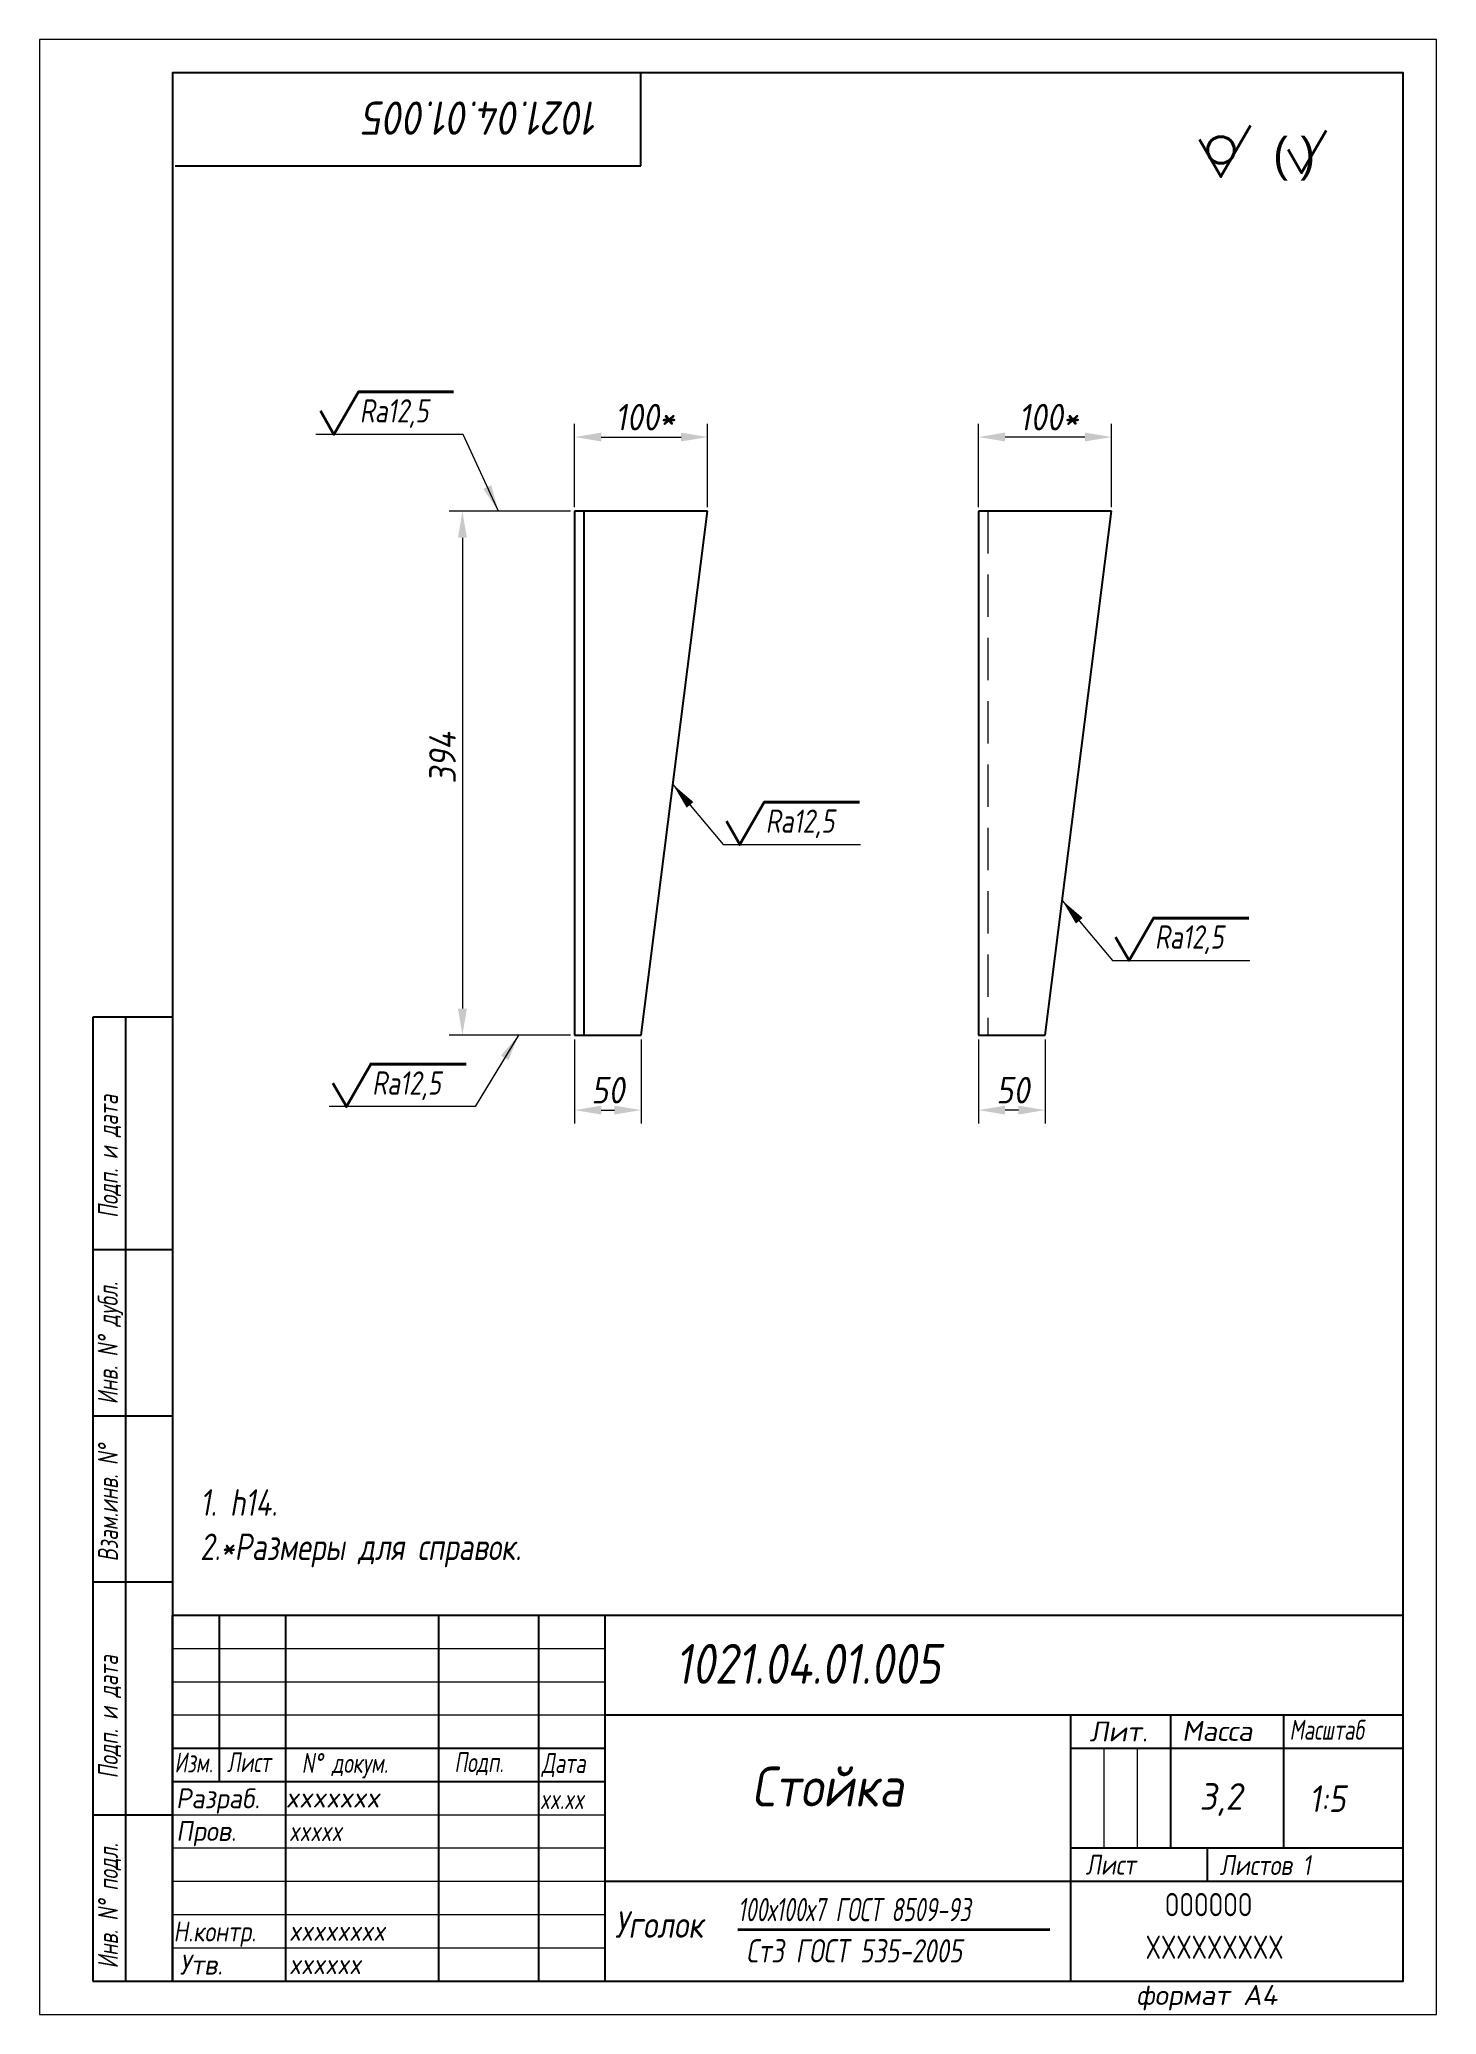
# Model space of a CAD drawing. Header units: millimetres. Extents: x 3465 to 3675, y -260 to 37.
import ezdxf

# ---------------------------------------------------------------- set-up
doc = ezdxf.new("R2010")
doc.units = ezdxf.units.MM
doc.linetypes.add('HIDDEN', pattern=[9.525, 6.35, -3.175])
for name, color, linetype, lineweight in [('Dim', 3, 'Continuous', 40), ('Hidden', 6, 'HIDDEN', 18), ('Slim', 8, 'Continuous', 18), ('Text', 2, 'Continuous', 40), ('Wide', 31, 'Continuous', 60)]:
    doc.layers.add(name, color=color, linetype=linetype, lineweight=lineweight)
doc.styles.add('курсив', font='romans.shx', dxfattribs={"oblique": 10})
doc.styles.add('курсив 0_65', font='romans.shx', dxfattribs={"width": 0.65, "oblique": 10})
doc.styles.add('курсив 0_75', font='romans.shx', dxfattribs={"width": 0.75, "oblique": 10})
doc.styles.add('курсив 0_85', font='romans.shx', dxfattribs={"width": 0.85, "oblique": 10})
doc.dimstyles.new('L.Arrow', dxfattribs={"dimtxt": 4, "dimasz": 4, "dimexe": 2, "dimexo": 0.625, "dimgap": 1, "dimtad": 1, "dimlfac": 5, "dimtxsty": 'курсив 0_85', "dimcen": 0, "dimclrd": 256, "dimclre": 256, "dimclrt": 256, "dimadec": 1, "dimazin": 0, "dimtp": 0.0165, "dimtm": 0.0075, "dimtfac": 1, "dimtmove": 0, "dimatfit": 3, "dimfxl": 1, "dimlwd": 18, "dimlwe": 18, "dimarcsym": 0})
doc.dimstyles.new('к1_5', dxfattribs={"dimtxt": 4, "dimasz": 4, "dimexe": 2, "dimexo": 0.625, "dimgap": 1, "dimtad": 1, "dimlfac": 5, "dimtxsty": 'курсив 0_85', "dimcen": 0, "dimadec": 1, "dimazin": 0, "dimtp": 0.0165, "dimtm": 0.0075, "dimtfac": 1, "dimtmove": 0, "dimatfit": 3, "dimldrblk": 'DOTSMALL', "dimfxl": 1, "dimlwd": 18, "dimlwe": 18, "dimarcsym": 0})
doc.dimstyles.new('к1_5с', dxfattribs={"dimtxt": 4, "dimasz": 4, "dimexe": 2, "dimexo": 0.625, "dimgap": 1, "dimtad": 1, "dimlfac": 5, "dimtxsty": 'курсив 0_85', "dimcen": 0, "dimadec": 0, "dimazin": 0, "dimtm": 1e-09, "dimtfac": 1, "dimtmove": 0, "dimatfit": 3, "dimldrblk": 'DOTSMALL', "dimfxl": 1, "dimlwd": 18, "dimlwe": 18, "dimarcsym": 0})

# ---------------------------------------------------------------- blocks, each defined once
blk = doc.blocks.new('*D335')
at = {"layer": 'Defpoints', "color": 0, "transparency": 16777216}
for p in [(3545.67, -112.77), (3555.67, -112.77), (3555.67, -124.03)]:
    blk.add_point(p, dxfattribs=at)
at = {"layer": 'Dim', "color": 0, "lineweight": 18, "transparency": 16777216}
for p, q in [((3545.67, -113.39), (3545.67, -126.03)), ((3555.67, -113.39), (3555.67, -126.03)), ((3549.67, -124.03), (3551.67, -124.03))]:
    blk.add_line(p, q, dxfattribs=at)
at = {"layer": 'Dim', "color": 0, "transparency": 16777216}
for points in [[(3549.67, -123.37), (3549.67, -124.7), (3545.67, -124.03)], [(3551.67, -123.37), (3551.67, -124.7), (3555.67, -124.03)]]:
    blk.add_solid(points, dxfattribs=at)
at = {"layer": 'Dim', "color": 0, "transparency": 16777216, "insert": (3550.68, -121.03), "char_height": 4, "attachment_point": 5, "style": 'курсив 0_85'}
blk.add_mtext('50', dxfattribs=at)
blk = doc.blocks.new('_DotSmall')
at = {"color": 0, "linetype": 'ByBlock', "const_width": 0.5}
blk.add_lwpolyline([(-122670.927, 17467.939, 1), (-122670.802, 17467.939, 1)], format="xyb", close=True, dxfattribs=at)
blk = doc.blocks.new('*D336')
at = {"layer": 'Defpoints', "color": 0, "transparency": 16777216}
for p in [(3606.39, -112.77), (3616.39, -112.77), (3606.39, -124.03)]:
    blk.add_point(p, dxfattribs=at)
at = {"layer": 'Dim', "color": 0, "lineweight": 18, "transparency": 16777216}
for p, q in [((3606.39, -113.39), (3606.39, -126.03)), ((3616.39, -113.39), (3616.39, -126.03)), ((3612.39, -124.03), (3610.39, -124.03))]:
    blk.add_line(p, q, dxfattribs=at)
at = {"layer": 'Dim', "color": 0, "transparency": 16777216}
for points in [[(3610.39, -123.37), (3610.39, -124.7), (3606.39, -124.03)], [(3612.39, -123.37), (3612.39, -124.7), (3616.39, -124.03)]]:
    blk.add_solid(points, dxfattribs=at)
at = {"layer": 'Dim', "color": 0, "transparency": 16777216, "insert": (3611.56, -121.03), "char_height": 4, "attachment_point": 5, "style": 'курсив 0_85'}
blk.add_mtext('50', dxfattribs=at)
blk = doc.blocks.new('*D337')
at = {"layer": 'Defpoints', "color": 0, "transparency": 16777216}
for p in [(3565.67, -22.82), (3545.67, -33.97), (3565.67, -33.97)]:
    blk.add_point(p, dxfattribs=at)
at = {"layer": 'Dim', "color": 0, "lineweight": 18, "transparency": 16777216}
for p, q in [((3545.67, -33.34), (3545.67, -20.82)), ((3549.67, -22.82), (3561.67, -22.82)), ((3565.67, -33.34), (3565.67, -20.82))]:
    blk.add_line(p, q, dxfattribs=at)
at = {"layer": 'Dim', "color": 0, "transparency": 16777216}
for points in [[(3549.67, -22.15), (3549.67, -23.48), (3545.67, -22.82)], [(3561.67, -22.15), (3561.67, -23.48), (3565.67, -22.82)]]:
    blk.add_solid(points, dxfattribs=at)
at = {"layer": 'Dim', "color": 0, "transparency": 16777216, "insert": (3556.27, -19.82), "char_height": 4, "attachment_point": 5, "style": 'курсив 0_85'}
blk.add_mtext('100*', dxfattribs=at)
blk = doc.blocks.new('*D338')
at = {"layer": 'Defpoints', "color": 0, "transparency": 16777216}
for p in [(3545.67, -33.97), (3528.81, -112.77), (3545.67, -112.77)]:
    blk.add_point(p, dxfattribs=at)
at = {"layer": 'Dim', "color": 0, "lineweight": 18, "transparency": 16777216}
for p, q in [((3545.05, -33.97), (3526.81, -33.97)), ((3528.81, -37.97), (3528.81, -108.77)), ((3545.05, -112.77), (3526.81, -112.77))]:
    blk.add_line(p, q, dxfattribs=at)
at = {"layer": 'Dim', "color": 0, "transparency": 16777216}
for points in [[(3528.14, -37.97), (3529.48, -37.97), (3528.81, -33.97)], [(3528.14, -108.77), (3529.48, -108.77), (3528.81, -112.77)]]:
    blk.add_solid(points, dxfattribs=at)
at = {"layer": 'Dim', "color": 0, "transparency": 16777216, "insert": (3525.81, -71.07), "char_height": 4, "attachment_point": 5, "rotation": 90, "style": 'курсив 0_85'}
blk.add_mtext('394', dxfattribs=at)
blk = doc.blocks.new('*D339')
at = {"layer": 'Defpoints', "color": 0, "transparency": 16777216}
for p in [(3606.39, -22.82), (3606.39, -33.97), (3626.39, -33.97)]:
    blk.add_point(p, dxfattribs=at)
at = {"layer": 'Dim', "color": 0, "lineweight": 18, "transparency": 16777216}
for p, q in [((3606.39, -33.34), (3606.39, -20.82)), ((3622.39, -22.82), (3610.39, -22.82)), ((3626.39, -33.34), (3626.39, -20.82))]:
    blk.add_line(p, q, dxfattribs=at)
at = {"layer": 'Dim', "color": 0, "transparency": 16777216}
for points in [[(3610.39, -22.15), (3610.39, -23.48), (3606.39, -22.82)], [(3622.39, -22.15), (3622.39, -23.48), (3626.39, -22.82)]]:
    blk.add_solid(points, dxfattribs=at)
at = {"layer": 'Dim', "color": 0, "transparency": 16777216, "insert": (3616.96, -19.82), "char_height": 4, "attachment_point": 5, "style": 'курсив 0_85'}
blk.add_mtext('100*', dxfattribs=at)

msp = doc.modelspace()

# ---------------------------------------------------------------- linework, layer by layer
for p, q in [((3555.6491, 17.9723), (3555.6491, 31.9723)), ((3485.6491, 17.9723), (3555.6491, 17.9723)), ((3565.6736, -33.9658), (3545.6736, -33.9658)), ((3545.6736, -33.9658), (3545.6736, -112.7658)), ((3547.0736, -33.9658), (3547.0736, -112.7658)), ((3555.6736, -112.7658), (3565.6736, -33.9658)), ((3626.3938, -33.9658), (3606.3938, -33.9658)), ((3606.3938, -33.9658), (3606.3938, -112.7658)), ((3616.3938, -112.7658), (3626.3938, -33.9658)), ((3485.2364, -110.0338), (3473.2364, -110.0338)), ((3473.2364, -110.0338), (3473.2364, -255.0338)), ((3478.2369, -254.9635), (3478.2369, -110.0338)), ((3545.6736, -112.7658), (3555.6736, -112.7658)), ((3606.3938, -112.7658), (3616.3938, -112.7658)), ((3485.1671, -145.0336), (3473.2364, -145.035)), ((3485.1499, -170.0336), (3473.2364, -170.0332)), ((3485.2364, -195.0334), (3473.2364, -195.0314)), ((3485.2364, -255.0338), (3485.2364, -200.0338)), ((3670.2364, -200.0338), (3485.2364, -200.0338)), ((3492.2364, -200.0338), (3492.2364, -225.0338)), ((3502.2364, -200.0338), (3502.2364, -255.0338)), ((3525.2364, -200.0338), (3525.2364, -255.0338)), ((3540.2364, -200.0338), (3540.2364, -255.0338)), ((3550.2364, -200.0338), (3550.2364, -255.0338)), ((3620.2364, -215.0338), (3550.2364, -215.0338)), ((3620.2364, -215.0338), (3620.2364, -255.0338)), ((3670.2364, -215.0338), (3620.2364, -215.0338)), ((3635.2364, -215.0338), (3635.2364, -235.0338)), ((3652.2364, -215.0338), (3652.2364, -235.0338)), ((3550.2364, -220.0338), (3485.2364, -220.0338)), ((3670.2364, -220.0338), (3620.2364, -220.0338)), ((3550.2364, -225.0338), (3485.2364, -225.0338)), ((3485.2364, -230.0343), (3473.2364, -230.0343)), ((3670.2364, -235.0338), (3620.2364, -235.0338)), ((3640.7409, -235.0338), (3640.7409, -240.0338)), ((3620.2364, -240.0338), (3550.2364, -240.0338)), ((3670.2364, -240.0338), (3620.2364, -240.0338)), ((3473.2364, -255.0338), (3485.2364, -255.0338))]:
    msp.add_line(p, q)
msp.add_lwpolyline([(3485.2364, -255.0338), (3670.2364, -255.0338), (3670.2364, 31.9662), (3485.2364, 31.9662)], close=True)
at = {"layer": 'Hidden'}
msp.add_line((3607.7938, -33.9658), (3607.7938, -112.7658), dxfattribs=at)
at = {"layer": 'Slim'}
for p, q in [((3550.2364, -205.0338), (3485.2364, -205.0338)), ((3550.2364, -210.0338), (3485.2364, -210.0338)), ((3550.2364, -215.0338), (3485.2364, -215.0338)), ((3625.2364, -220.0338), (3625.2364, -235.0338)), ((3630.2364, -220.0338), (3630.2364, -235.0338)), ((3550.2364, -230.0338), (3485.2364, -230.0338)), ((3550.2364, -235.0338), (3485.2364, -235.0338)), ((3550.2364, -240.0338), (3485.2364, -240.0338)), ((3550.2364, -245.0338), (3485.2364, -245.0338)), ((3550.2364, -250.0338), (3485.2364, -250.0338))]:
    msp.add_line(p, q, dxfattribs=at)
msp.add_lwpolyline([(3465.2364, -260.0338), (3675.2364, -260.0338), (3675.2364, 36.9662), (3465.2364, 36.9662)], close=True, dxfattribs=at)
at = {"layer": 'Text'}
msp.add_line((3570.1887, -247.2973), (3617.0974, -247.2661), dxfattribs=at)
for points in [[(3639.6248, 21.9145), (3642.8405, 16.3474), (3647.2676, 24.0172)], [(3652.928, 20.4362), (3654.9548, 16.9256), (3658.6341, 23.2984)], [(3507.4645, -18.8988), (3509.4913, -22.4093), (3513.1706, -16.0366), (3527.4829, -16.0366)], [(3568.4829, -80.5964), (3570.5097, -84.107), (3574.189, -77.7343), (3588.5013, -77.7343)], [(3626.9917, -98.0223), (3629.0185, -101.5329), (3632.6978, -95.1602), (3647.0101, -95.1602)], [(3509.3352, -119.9791), (3511.3621, -123.4896), (3515.0414, -117.1169), (3529.3537, -117.1169)]]:
    msp.add_lwpolyline(points, dxfattribs=at)
msp.add_circle((3642.8405, 20.3474), 2, dxfattribs=at)

# ---------------------------------------------------------------- texts
at = {"layer": 'Text', "oblique": 10}
for s, height, rotation, style, width, p in [('1021.04.01.005', 5, 180, 'курсив', 0.85, (3549.4009, 27.649)), ('Подп. и дата', 3, 90, 'курсив 0_75', 0.7, (3477.0263, -140.2507)), ('Инв. N%%D дубл.', 3, 90, 'курсив 0_75', 0.7, (3476.9926, -168.2867)), ('Взам.инв. N%%D', 3, 90, 'курсив 0_75', 0.7, (3477.0263, -191.9126)), ('Подп. и дата', 3, 90, 'курсив 0_75', 0.7, (3477.0263, -224.5379)), ('Инв. N%%D подл.', 3, 90, 'курсив 0_75', 0.7, (3477.0263, -253.1106))]:
    msp.add_text(s, height=height, rotation=rotation, dxfattribs=dict(at, style=style, width=width)).set_placement(p)
at = {"layer": 'Text'}
msp.add_text('( )', height=5, dxfattribs=at).set_placement((3650.6851, 17.2543))
at = {"layer": 'Text', "oblique": 10}
for s, height, style, width, p in [('Ra12,5', 3.5, 'курсив 0_75', 0.75, (3513.3634, -20.628)), ('Ra12,5', 3.5, 'курсив 0_75', 0.75, (3574.3818, -82.3257)), ('Ra12,5', 3.5, 'курсив 0_75', 0.75, (3632.8906, -99.7516)), ('Ra12,5', 3.5, 'курсив 0_75', 0.75, (3515.2342, -121.7084)), ('1021.04.01.005', 6, 'курсив', 0.8, (3560.8172, -210.3028)), ('Масштаб', 3, 'курсив', 0.7, (3653.133, -218.7209)), ('Изм.', 3, 'курсив', 0.7, (3485.515, -223.6386)), ('Лист', 3, 'курсив', 0.7, (3493.4157, -223.5904)), ('N%%D докум.', 3, 'курсив', 0.7, (3504.6443, -223.711)), ('Подп.', 3, 'курсив', 0.7, (3527.5845, -223.5904)), ('Дата', 3, 'курсив', 0.7, (3540.7291, -223.7288)), ('Стойка', 6, 'курсив 0_85', 0.85, (3572.2978, -228.7585)), ('3,2', 4, 'курсив', 0.9, (3639.6124, -229.2451)), ('1:5', 4, 'курсив 0_85', 0.85, (3656.0915, -229.5785)), ('Разраб.', 3, 'курсив', 0.9, (3485.75, -229.0283)), ('Пров.', 3, 'курсив', 0.9, (3485.776, -233.9329)), ('xxxxx', 3, 'курсив', 0.75, (3502.7418, -233.9547)), ('Лист ', 3, 'курсив', 0.8, (3622.499, -239.0027)), ('Листов 1', 3, 'курсив', 0.8, (3642.6452, -239.0663)), ('100х100х7 ГОСТ 8509-93', 3.5, 'курсив 0_65', 0.65, (3570.1932, -246.0066)), ('Н.контр.', 3, 'курсив', 0.8, (3485.3666, -249.0519)), ('Уголок', 4, 'курсив 0_85', 0.8, (3551.72, -248.5084)), ('xxxxxxxx', 3, 'курсив 0_85', 0.85, (3502.7418, -248.9547)), ('Ст3 ГОСТ 535-2005', 3.5, 'курсив 0_75', 0.75, (3571.4657, -252.2102)), ('Утв.', 3, 'курсив', 0.9, (3486.2976, -254.0301)), ('xxxxxx', 3, 'курсив 0_85', 0.85, (3502.7418, -253.9547))]:
    msp.add_text(s, height=height, dxfattribs=dict(at, style=style, width=width)).set_placement(p)
at = {"layer": 'Text', "style": 'курсив', "oblique": 10}
for s, p in [('Лит.', (3623.08, -218.9735)), ('Масса', (3636.9733, -218.8883)), ('формат А4', (3630.0938, -258.5992))]:
    msp.add_text(s, height=3, dxfattribs=at).set_placement(p)
at = {"layer": 'Text', "ltscale": 0.8, "style": 'курсив', "oblique": 10}
for s, width, p in [('xxxxxxx', 0.95, (3502.2364, -228.9107)), ('xx.xx', 0.7, (3540.4626, -229.1408))]:
    msp.add_text(s, height=3, dxfattribs=dict(at, width=width)).set_placement(p)
at = {"layer": 'Text', "ltscale": 6, "insert": (3489.3744, -181.0419), "char_height": 4, "width": 177.752582, "attachment_point": 1, "style": 'курсив 0_75'}
msp.add_mtext('1. h14.\\P2.*Размеры для справок.', dxfattribs=at)
at = {"layer": 'Wide', "lineweight": 50, "style": 'курсив', "width": 0.7}
for s, p in [('OOOOOO', (3634.3881, -245.2537)), ('XXXXXXXXX', (3631.5147, -251.6635))]:
    msp.add_text(s, height=3.5, dxfattribs=at).set_placement(p)

# ---------------------------------------------------------------- dimensions: what is measured, and where the dimension line sits
at = {"layer": 'Dim'}
dim = msp.add_linear_dim(base=(3565.6736, -22.8175), p1=(3545.6736, -33.9658), p2=(3565.6736, -33.9658), dimstyle='к1_5с', override={"dimpost": '*'}, dxfattribs=at)
dim.commit()
dim.dimension.update_dxf_attribs({"geometry": '*D337', "text_midpoint": (3556.2653, -22.8175), "dimtype": 160})
dim = msp.add_linear_dim(base=(3606.3938, -22.8175), p1=(3626.3938, -33.9658), p2=(3606.3938, -33.9658), angle=180, dimstyle='к1_5с', override={"dimpost": '*'}, dxfattribs=at)
dim.commit()
dim.dimension.update_dxf_attribs({"geometry": '*D339', "text_midpoint": (3616.9641, -22.8175), "dimtype": 160})
for base, p1, p2, angle, picture, middle in [((3528.8092, -112.7658), (3545.6736, -33.9658), (3545.6736, -112.7658), 90, '*D338', (3528.8092, -71.0684)), ((3606.3938, -124.0346), (3616.3938, -112.7658), (3606.3938, -112.7658), 180, '*D336', (3611.5621, -124.0346))]:
    dim = msp.add_linear_dim(base=base, p1=p1, p2=p2, angle=angle, dimstyle='к1_5', dxfattribs=at)
    dim.commit()
    dim.dimension.update_dxf_attribs({"geometry": picture, "text_midpoint": middle, "dimtype": 160})
dim = msp.add_linear_dim(base=(3555.6736, -124.0346), p1=(3545.6736, -112.7658), p2=(3555.6736, -112.7658), dimstyle='к1_5', dxfattribs=at)
dim.commit()
dim.dimension.update_dxf_attribs({"geometry": '*D335', "text_midpoint": (3550.6788, -124.0346), "dimtype": 160})

# ---------------------------------------------------------------- leaders
at = {"layer": 'Slim'}
for points in [[(3534.2116, -33.9658), (3528.9324, -22.4093), (3506.7511, -22.4093)], [(3560.4583, -75.0627), (3568.0252, -84.107), (3588.6711, -84.107)], [(3618.9671, -92.4886), (3626.5341, -101.5329), (3647.18, -101.5329)], [(3537.2479, -112.7658), (3530.7035, -123.4896), (3508.7552, -123.4896)]]:
    msp.add_leader(points, dimstyle='L.Arrow', override={"dimgap": 1, "dimtad": 0}, dxfattribs=at)

doc.saveas('drawing.dxf')
